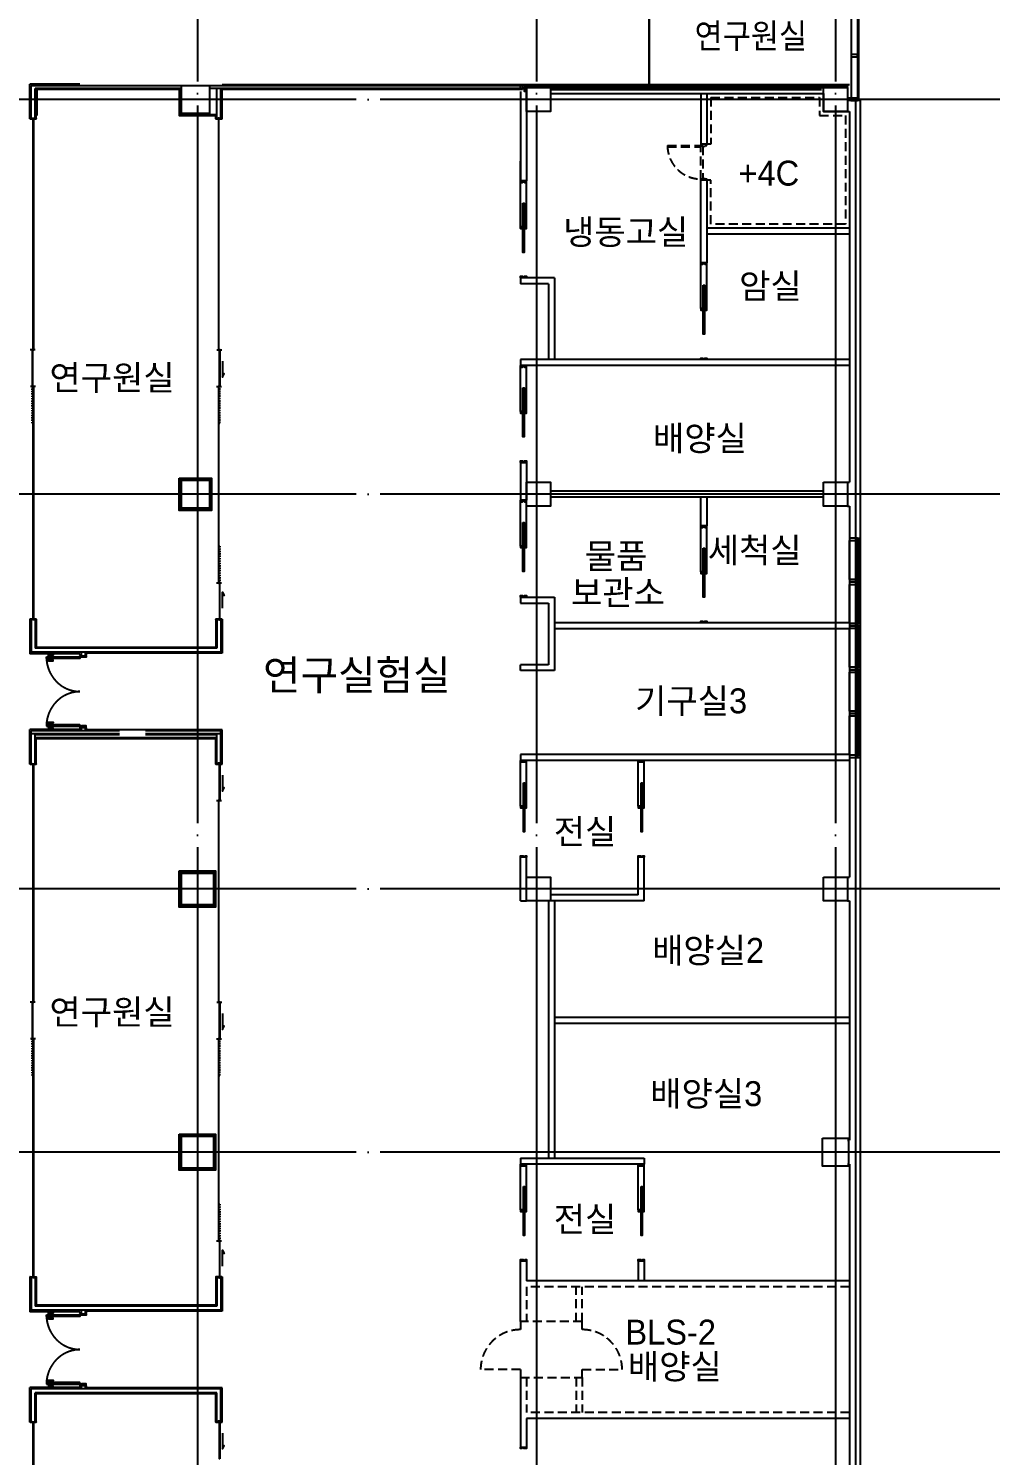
# Model space of a CAD drawing. Header units: metres. Extents: x 630750 to 860239, y 578133 to 726633.
# Drawn here: x 750270 to 774389, y 635205 to 670988 of the extents above; entities that cross this region are included whole.
import ezdxf

# ---------------------------------------------------------------- set-up
doc = ezdxf.new("R2010")
doc.units = ezdxf.units.M
doc.header["$LTSCALE"] = 300
for name, pattern in [('CEN', [62, 60, -1, 0, -1]), ('DASHDOT', [25.4, 12.7, -6.35, 0, -6.35]), ('HID1', [0.375, 0.25, -0.125]), ('HIDDEN', [2, 1, -1]), ('업무시설_xr-base$0$CONTINOUS', [0])]:
    doc.linetypes.add(name, pattern=pattern)
for name, color, linetype in [('A-AL', 6, 'Continuous'), ('A-CEN-1', 1, 'Continuous'), ('A-CON', 2, 'Continuous'), ('A-DOR', 4, 'Continuous'), ('A-TXT', 3, 'Continuous'), ('A-WAL-DW', 7, 'Continuous'), ('A-WIN-GLASS', 4, 'Continuous'), ('exterior wall$0$A-WAL-DW', 7, 'Continuous'), ('INT', 117, 'Continuous'), ('KUK-DOOR', 4, 'Continuous'), ('KUK-DOOR-FRAME', 4, 'Continuous'), ('KUK-FUR-FIX', 6, 'Continuous'), ('KUK-WALL-DRYWALL', 4, 'Continuous'), ('KUK-WALL-FIN 1', 30, 'Continuous'), ('KUK-WINDOW', 4, 'Continuous'), ('특수설계 영역', 225, 'Continuous')]:
    doc.layers.add(name, color=color, linetype=linetype)
doc.layers.add('tel 1구', color=7, linetype='Continuous', lineweight=5, true_color=0x0074cb)
doc.styles.add('돋움', font='')
doc.styles.get('돋움').set_extended_font_data('Dotum')

# ---------------------------------------------------------------- blocks, each defined once
blk = doc.blocks.new('미닫이문1200')
at = {"layer": 'A-DOR'}
blk.add_line((1280, -150), (2390, -150), dxfattribs=at)
for points in [[(0, 0), (40, 0), (40, -65), (20, -65), (20, -115), (40, -115), (40, -150), (0, -150)], [(1280, 0), (1240, 0), (1240, -65), (1280, -65)], [(2430, 0), (2390, 0), (2390, 0), (2390, 0), (2390, 0), (2390, 0), (2390, -150), (2430, -150)], [(1870, -75), (1870, -105), (640, -105), (640, -75)], [(1280, -115), (1240, -115), (1240, -150), (1280, -150)]]:
    blk.add_lwpolyline(points, close=True, dxfattribs=at)
at = {"layer": 'A-WAL-DW'}
blk.add_line((1280, 0), (2430, 0), dxfattribs=at)
blk = doc.blocks.new('asd')
at = {"layer": 'A-DOR'}
blk.add_line((2042906, -657886), (2042906, -656736), dxfattribs=at)
for points in [[(2042756, -656736), (2042756, -656776), (2042806, -656776), (2042806, -656756), (2042856, -656756), (2042856, -656776), (2042906, -656776), (2042906, -656736)], [(2042816, -657296), (2042846, -657296), (2042846, -658526), (2042816, -658526)], [(2042756, -657886), (2042756, -657926), (2042806, -657926), (2042806, -657886)], [(2042856, -657886), (2042856, -657926), (2042906, -657926), (2042906, -657886)], [(2042756, -659166), (2042756, -659126), (2042806, -659126), (2042806, -659146), (2042856, -659146), (2042856, -659126), (2042906, -659126), (2042906, -659166)]]:
    blk.add_lwpolyline(points, close=True, dxfattribs=at)
at = {"layer": 'A-WAL-DW', "color": 7}
blk.add_line((2042756, -657886), (2042756, -656736), dxfattribs=at)
blk = doc.blocks.new('nht')
at = {"layer": 'A-WIN-GLASS'}
for p, q in [((2171798, -435927, 0), (2171798, -435857, 0)), ((2172898, -435927, 0), (2171798, -435927, 0)), ((2172868, -435903, 0), (2171828, -435903, 0)), ((2171828, -435903, 0), (2171828, -435927, 0)), ((2172868, -435927, 0), (2171828, -435927, 0)), ((2172838, -436127, 0), (2171858, -436127, 0)), ((2172868, -435903, 0), (2172868, -435927, 0)), ((2172898, -435927, 0), (2172898, -435857, 0))]:
    blk.add_line(p, q, dxfattribs=at)
at = {"layer": 'A-WIN-GLASS', "elevation": 0}
for points in [[(2171798, -436127), (2171858, -436127), (2171858, -435927), (2171798, -435927)], [(2172838, -436127), (2172898, -436127), (2172898, -435927), (2172838, -435927)]]:
    blk.add_lwpolyline(points, close=True, dxfattribs=at)

msp = doc.modelspace()

# ---------------------------------------------------------------- linework, layer by layer
at = {"layer": 'A-AL', "ltscale": 3}
for q in [(771004.4, 669180.2, 0), (771124.4, 613140.2, 0)]:
    msp.add_line((771124.4, 669180.2, 0), q, dxfattribs=at)
at = {"layer": 'A-CEN-1', "linetype": 'CEN'}
for p, q in [((754504.4, 706258.8, 0), (754504.4, 599969.6, 0)), ((763004.4, 706258.8, 0), (763004.4, 599969.6, 0)), ((770504.4, 706258.8, 0), (770504.4, 599969.6, 0)), ((795684.4, 669210.2, 0), (657202.6, 669210.2, 0)), ((795684.4, 659310.2, 0), (657202.6, 659310.2, 0)), ((795684.4, 649410.2, 0), (657202.6, 649410.2, 0)), ((795684.4, 642810.2, 0), (744904.6, 642810.2, 0))]:
    msp.add_line(p, q, dxfattribs=at)
at = {"layer": 'A-CON', "elevation": 0}
for points in [[(754104.4, 669560.2), (754804.4, 669560.2), (754804.4, 668860.2), (754104.4, 668860.2)], [(762754.4, 669510.2), (763354.4, 669510.2), (763354.4, 668910.2), (762754.4, 668910.2)], [(770204.4, 669510.2), (770804.4, 669510.2), (770804.4, 668910.2), (770204.4, 668910.2)], [(762754.4, 659610.2), (763354.4, 659610.2), (763354.4, 659010.2), (762754.4, 659010.2)], [(770204.4, 659610.2), (770804.4, 659610.2), (770804.4, 659010.2), (770204.4, 659010.2)], [(762754.4, 649710.2), (763354.4, 649710.2), (763354.4, 649110.2), (762754.4, 649110.2)], [(770204.4, 649710.2), (770804.4, 649710.2), (770804.4, 649110.2), (770204.4, 649110.2)], [(770179.5, 643160.2), (770829.5, 643160.2), (770829.5, 642460.2), (770179.5, 642460.2)]]:
    msp.add_lwpolyline(points, close=True, dxfattribs=at)
at = {"layer": 'A-CON'}
for points in [[(754104.4, 669560.2), (754804.4, 669560.2), (754804.4, 668860.2), (754104.4, 668860.2)], [(754104.4, 659660.2), (754804.4, 659660.2), (754804.4, 658960.2), (754104.4, 658960.2)], [(754104.4, 649810.2), (754904.4, 649810.2), (754904.4, 649010.2), (754104.4, 649010.2)], [(754104.4, 643210.2), (754904.4, 643210.2), (754904.4, 642410.2), (754104.4, 642410.2)]]:
    msp.add_lwpolyline(points, close=True, dxfattribs=at)
at = {"layer": 'A-WAL-DW'}
for p, q in [((763354.4, 669510.2, 0), (770204.4, 669510.2, 0)), ((762604.4, 669410.2, 0), (762604.4, 667165.2, 0)), ((762754.4, 669410.2, 0), (762754.4, 667165.2, 0)), ((763354.4, 669360.2, 0), (770204.4, 669360.2, 0)), ((767129.4, 669360.2, 0), (767129.4, 668085.2, 0)), ((767279.4, 669360.2, 0), (767279.4, 668085.2, 0)), ((770204.4, 669360.2, 0), (770204.4, 668910.2, 0)), ((770898.4, 669240.2, 0), (770804.4, 669240.2, 0)), ((770804.4, 669240.2, 0), (770898.4, 669240.2, 0)), ((771004.4, 669180.2, 0), (770804.4, 669180.2, 0)), ((771004.4, 669180.2, 0), (771004.4, 613140.2, 0)), ((770204.4, 668910.2, 0), (770774.2, 668910.2, 0)), ((770774.2, 668910.2, 0), (770854.2, 668910.2, 0)), ((770804.4, 668910.2, 0), (770854.4, 668910.2, 0)), ((770854.4, 668910.2, 0), (770854.4, 659610.2, 0)), ((762604.4, 665975.2, 0), (762604.4, 667665.2, 0)), ((762604.4, 667165.2, 0), (762754.4, 667165.2, 0)), ((767129.4, 665115.2, 0), (767129.4, 667184.8, 0)), ((767279.4, 667184.8, 0), (767129.4, 667184.8, 0)), ((767279.4, 667185.2, 0), (767279.4, 665115.2, 0)), ((770854.4, 665985.2, 0), (767309.4, 665985.2, 0)), ((770854.4, 665835.2, 0), (767309.4, 665835.2, 0)), ((767129.4, 665115.2, 0), (767279.4, 665115.2, 0)), ((763454.4, 664735.2, 0), (762604.4, 664735.2, 0)), ((762604.4, 664735.2, 0), (762604.4, 664585.2, 0)), ((763304.4, 664585.2, 0), (762604.4, 664585.2, 0)), ((763304.4, 664585.2, 0), (763304.4, 662685.2, 0)), ((763454.4, 664735.2, 0), (763454.4, 662685.2, 0)), ((770854.4, 662685.2, 0), (762604.4, 662685.2, 0)), ((762604.4, 662685.2, 0), (762604.4, 662535.2, 0)), ((770854.4, 662535.2, 0), (762604.4, 662535.2, 0)), ((762604.4, 660105.2, 0), (762754.4, 660105.2, 0)), ((762604.4, 660105.2, 0), (762604.4, 659160.2, 0)), ((762754.4, 660105.2, 0), (762754.4, 659160.2, 0)), ((770804.4, 659610.2, 0), (770854.4, 659610.2, 0)), ((762604.4, 659160.2, 0), (762754.4, 659160.2, 0)), ((770204.4, 659385.2, 0), (763354.4, 659385.2, 0)), ((770204.4, 659235.2, 0), (763354.4, 659235.2, 0)), ((767129.4, 658515.2, 0), (767129.4, 659235.2, 0)), ((767279.4, 659235.2, 0), (767279.4, 658515.2, 0)), ((770804.4, 659010.2, 0), (770854.4, 659010.2, 0)), ((770854.4, 659010.2, 0), (770854.4, 649710.2, 0)), ((767129.4, 658515.2, 0), (767279.4, 658515.2, 0)), ((762604.4, 656730.2, 0), (763454.4, 656730.2, 0)), ((762604.4, 656730.2, 0), (762604.4, 656580.2, 0)), ((763454.4, 656730.2, 0), (763454.4, 654885.2, 0)), ((762604.4, 656580.2, 0), (763304.4, 656580.2, 0)), ((763304.4, 656580.2, 0), (763304.4, 655035.2, 0)), ((770854.4, 656085.2, 0), (763454.4, 656085.2, 0)), ((770854.4, 655935.2, 0), (763454.4, 655935.2, 0)), ((763304.4, 655035.2, 0), (762604.4, 655035.2, 0)), ((762604.4, 654885.2, 0), (762604.4, 655035.2, 0)), ((763454.4, 654885.2, 0), (762604.4, 654885.2, 0)), ((770854.4, 652785.2, 0), (762604.4, 652785.2, 0)), ((770854.4, 652635.2, 0), (762604.4, 652635.2, 0)), ((762604.4, 649110.3, 0), (762604.4, 650205.2, 0)), ((762754.4, 649110.2, 0), (762754.4, 650205.2, 0)), ((765554.4, 649260.2, 0), (765554.4, 650205.2, 0)), ((765704.4, 649110.2, 0), (765704.4, 650205.2, 0)), ((770804.4, 649710.2, 0), (770854.4, 649710.2, 0)), ((765554.4, 649260.2, 0), (763354.4, 649260.2, 0)), ((762604.4, 649110.3, 0), (762754.4, 649110.2, 0)), ((763304.4, 649110.2, 0), (763304.4, 642660.2, 0)), ((765704.4, 649110.2, 0), (763354.4, 649110.2, 0)), ((763454.4, 649110.2, 0), (763454.4, 642660.2, 0)), ((770804.4, 649110.2, 0), (770854.4, 649110.2, 0)), ((770854.4, 649110.2, 0), (770854.4, 643110.2, 0)), ((770854.4, 646185.2, 0), (763454.4, 646185.2, 0)), ((770854.4, 646035.2, 0), (763454.4, 646035.2, 0)), ((770804.4, 643110.2, 0), (770854.4, 643110.2, 0)), ((762604.4, 642660.2, 0), (765704.4, 642660.2, 0)), ((762604.4, 642660.2, 0), (762604.4, 642510.2, 0)), ((765704.4, 642510.2, 0), (762604.4, 642510.2, 0)), ((765704.4, 642660.2, 0), (765704.4, 642510.2, 0)), ((770804.4, 642510.2, 0), (770854.4, 642510.2, 0)), ((770854.4, 642510.2, 0), (770854.4, 633210.2, 0)), ((762604.4, 638560.2, 0), (762604.4, 640080.2, 0)), ((762754.4, 640080.2, 0), (762754.4, 639585.2, 0)), ((765554.4, 640080.2, 0), (765554.4, 639585.2, 0)), ((765704.4, 640080.2, 0), (765704.4, 639585.2, 0)), ((770854.4, 639585.2, 0), (762754.4, 639585.2, 0)), ((762604.4, 637160.2, 0), (762604.4, 635415.2, 0)), ((770854.4, 636135.2, 0), (762754.4, 636135.2, 0)), ((762754.4, 636135.2, 0), (762754.4, 635415.2, 0))]:
    msp.add_line(p, q, dxfattribs=at)
at = {"layer": 'A-WAL-DW', "elevation": 0}
msp.add_lwpolyline([(762604.4, 652785.2), (762604.4, 652635.2)], dxfattribs=at)
at = {"layer": 'A-WIN-GLASS', "color": 9}
msp.add_line((770898.4, 692204.2, 0), (770898.4, 669240.2, 0), dxfattribs=at)
at = {"layer": 'A-WIN-GLASS'}
for p, q in [((771054.4, 692360.2, 0), (771054.4, 669210.2, 0)), ((771078.4, 692384.2, 0), (771078.4, 669210.2, 0)), ((771054.4, 669210.2, 0), (771078.4, 669210.2, 0))]:
    msp.add_line(p, q, dxfattribs=at)
at = {"layer": 'A-WIN-GLASS', "elevation": 0}
for points in [[(770898.4, 670340.2), (770898.4, 670280.2), (771054.4, 670280.2), (771054.4, 670340.2)], [(770898.4, 669240.2), (770898.4, 669180.2), (771054.4, 669180.2), (771054.4, 669240.2)]]:
    msp.add_lwpolyline(points, close=True, dxfattribs=at)
at = {"layer": 'exterior wall$0$A-WAL-DW'}
msp.add_line((770884.4, 669180.2, 0), (771034.4, 669180.2, 0), dxfattribs=at)
at = {"layer": 'INT', "linetype": 'HID1', "ltscale": 3, "elevation": 0}
msp.add_lwpolyline([(762654.4, 669560.2), (762654.4, 669460.2), (762604.4, 669460.2), (762604.4, 669560.2)], close=True, dxfattribs=at)
at = {"layer": 'INT', "elevation": 0}
msp.add_lwpolyline([(762754.4, 669510.2), (762754.4, 669410.2), (762704.4, 669410.2), (762704.4, 669510.2)], close=True, dxfattribs=at)
at = {"layer": 'KUK-DOOR', "color": 1, "ltscale": 30, "elevation": 0}
for points in [[(755130.2, 662646.6), (755130.2, 662247.1), (755176, 662329.1), (755130.2, 662329.1)], [(755130.2, 656453.8), (755130.2, 656853.4), (755176, 656771.3), (755130.2, 656771.3)], [(755130.2, 652266.7), (755130.2, 651867.1), (755176, 651949.1), (755130.2, 651949.1)], [(755130.2, 646286.7), (755130.2, 645887.1), (755176, 645969.1), (755130.2, 645969.1)], [(755130.2, 639953.8), (755130.2, 640353.4), (755176, 640271.3), (755130.2, 640271.3)], [(755130.2, 635766.7), (755130.2, 635367.1), (755176, 635449.1), (755130.2, 635449.1)]]:
    msp.add_lwpolyline(points, dxfattribs=at)
at = {"layer": 'KUK-DOOR', "color": 5, "linetype": 'HIDDEN', "ltscale": 0.1, "elevation": 0}
for points in [[(750364.4, 662030.2), (750374.4, 662030.2), (750374.4, 661090.2), (750364.4, 661090.2)], [(750364.4, 645670.2), (750374.4, 645670.2), (750374.4, 644730.2), (750364.4, 644730.2)]]:
    msp.add_lwpolyline(points, close=True, dxfattribs=at)
at = {"layer": 'KUK-DOOR', "color": 5, "linetype": 'HIDDEN', "ltscale": 0.1}
for points in [[(755064.4, 662030.2), (755054.4, 662030.2), (755054.4, 661090.2), (755064.4, 661090.2)], [(755064.4, 657070.2), (755054.4, 657070.2), (755054.4, 658010.2), (755064.4, 658010.2)], [(755064.4, 645670.2), (755054.4, 645670.2), (755054.4, 644730.2), (755064.4, 644730.2)], [(755064.4, 640570.2), (755054.4, 640570.2), (755054.4, 641510.2), (755064.4, 641510.2)]]:
    msp.add_lwpolyline(points, close=True, dxfattribs=at)
at = {"layer": 'KUK-DOOR'}
for points in [[(750719.4, 655230.2), (751554.4, 655230.2), (751554.4, 655190.2), (750719.4, 655190.2)], [(750719.4, 653490.2), (751554.4, 653490.2), (751554.4, 653530.2), (750719.4, 653530.2)], [(750719.4, 638730.2), (751554.4, 638730.2), (751554.4, 638690.2), (750719.4, 638690.2)], [(750719.4, 636990.2), (751554.4, 636990.2), (751554.4, 637030.2), (750719.4, 637030.2)]]:
    msp.add_lwpolyline(points, close=True, dxfattribs=at)
at = {"layer": 'KUK-DOOR', "color": 251, "elevation": -9848.1}
for points in [[(750756.9, 655230.2), (750756.9, 655240.2), (750769.4, 655240.2), (750769.4, 655288.2, -0.4660446), (750773, 655291.2), (750884.9, 655291.2, -0.4142136), (750886.9, 655289.2), (750886.9, 655275.2, -0.4142136), (750884.9, 655273.2), (750792.4, 655271.2, 0.4270096), (750789.4, 655268), (750789.4, 655240.2), (750801.9, 655240.2), (750801.9, 655230.2), (750756.9, 655230.2), (750756.9, 655240.2), (750789.4, 655240.2)], [(750756.9, 655190.2), (750756.9, 655180.2), (750769.4, 655180.2), (750769.4, 655132.2, 0.4660446), (750773, 655129.2), (750884.9, 655129.2, 0.4142136), (750886.9, 655131.2), (750886.9, 655145.3, 0.4142136), (750884.9, 655147.3), (750792.4, 655149.2, -0.4270096), (750789.4, 655152.5), (750789.4, 655180.2), (750801.9, 655180.2), (750801.9, 655190.2), (750756.9, 655190.2), (750756.9, 655180.2), (750789.4, 655180.2)], [(750756.9, 653530.2), (750756.9, 653540.2), (750769.4, 653540.2), (750769.4, 653588.2, -0.4660446), (750773, 653591.2), (750884.9, 653591.2, -0.4142136), (750886.9, 653589.2), (750886.9, 653575.2, -0.4142136), (750884.9, 653573.2), (750792.4, 653571.2, 0.4270096), (750789.4, 653568), (750789.4, 653540.2), (750801.9, 653540.2), (750801.9, 653530.2), (750756.9, 653530.2), (750756.9, 653540.2), (750789.4, 653540.2)], [(750756.9, 653490.2), (750756.9, 653480.2), (750769.4, 653480.2), (750769.4, 653432.2, 0.4660446), (750773, 653429.2), (750884.9, 653429.2, 0.4142136), (750886.9, 653431.2), (750886.9, 653445.3, 0.4142136), (750884.9, 653447.3), (750792.4, 653449.2, -0.4270096), (750789.4, 653452.5), (750789.4, 653480.2), (750801.9, 653480.2), (750801.9, 653490.2), (750756.9, 653490.2), (750756.9, 653480.2), (750789.4, 653480.2)], [(750756.9, 638730.2), (750756.9, 638740.2), (750769.4, 638740.2), (750769.4, 638788.2, -0.4660446), (750773, 638791.2), (750884.9, 638791.2, -0.4142136), (750886.9, 638789.2), (750886.9, 638775.2, -0.4142136), (750884.9, 638773.2), (750792.4, 638771.2, 0.4270096), (750789.4, 638768), (750789.4, 638740.2), (750801.9, 638740.2), (750801.9, 638730.2), (750756.9, 638730.2), (750756.9, 638740.2), (750789.4, 638740.2)], [(750756.9, 638690.2), (750756.9, 638680.2), (750769.4, 638680.2), (750769.4, 638632.2, 0.4660446), (750773, 638629.2), (750884.9, 638629.2, 0.4142136), (750886.9, 638631.2), (750886.9, 638645.3, 0.4142136), (750884.9, 638647.3), (750792.4, 638649.2, -0.4270096), (750789.4, 638652.5), (750789.4, 638680.2), (750801.9, 638680.2), (750801.9, 638690.2), (750756.9, 638690.2), (750756.9, 638680.2), (750789.4, 638680.2)], [(750756.9, 637030.2), (750756.9, 637040.2), (750769.4, 637040.2), (750769.4, 637088.2, -0.4660446), (750773, 637091.2), (750884.9, 637091.2, -0.4142136), (750886.9, 637089.2), (750886.9, 637075.2, -0.4142136), (750884.9, 637073.2), (750792.4, 637071.2, 0.4270096), (750789.4, 637068), (750789.4, 637040.2), (750801.9, 637040.2), (750801.9, 637030.2), (750756.9, 637030.2), (750756.9, 637040.2), (750789.4, 637040.2)], [(750756.9, 636990.2), (750756.9, 636980.2), (750769.4, 636980.2), (750769.4, 636932.2, 0.4660446), (750773, 636929.2), (750884.9, 636929.2, 0.4142136), (750886.9, 636931.2), (750886.9, 636945.3, 0.4142136), (750884.9, 636947.3), (750792.4, 636949.2, -0.4270096), (750789.4, 636952.5), (750789.4, 636980.2), (750801.9, 636980.2), (750801.9, 636990.2), (750756.9, 636990.2), (750756.9, 636980.2), (750789.4, 636980.2)]]:
    msp.add_lwpolyline(points, format="xyb", dxfattribs=at)
at = {"layer": 'KUK-DOOR', "color": 1, "linetype": 'DASHDOT'}
for centre, start, end in [((751577.7, 655218.7), 181.90038, 268.44376), ((751577.7, 653501.8), 91.55624, 178.09962), ((751577.7, 638718.7), 181.90038, 268.44376), ((751577.7, 637001.8), 91.55624, 178.09962)]:
    msp.add_arc(centre, 858.8, start, end, dxfattribs=at)
at = {"layer": 'KUK-DOOR-FRAME'}
for points in [[(751554.4, 655260.2), (751714.4, 655260.2), (751714.4, 655220.2), (751596.4, 655220.2), (751596.4, 655230.2), (751554.4, 655230.2), (751554.4, 655260.2)], [(751554.4, 653460.2), (751714.4, 653460.2), (751714.4, 653500.2), (751596.4, 653500.2), (751596.4, 653490.2), (751554.4, 653490.2), (751554.4, 653460.2)], [(751554.4, 638760.2), (751714.4, 638760.2), (751714.4, 638720.2), (751596.4, 638720.2), (751596.4, 638730.2), (751554.4, 638730.2), (751554.4, 638760.2)], [(751554.4, 636960.2), (751714.4, 636960.2), (751714.4, 637000.2), (751596.4, 637000.2), (751596.4, 636990.2), (751554.4, 636990.2), (751554.4, 636960.2)]]:
    msp.add_lwpolyline(points, dxfattribs=at)
at = {"layer": 'KUK-WALL-DRYWALL'}
for p, q in [((750339.4, 669560.2, 0), (755089.4, 669560.2)), ((750339.4, 668726.8, 0), (750339.4, 669560.2, 0)), ((755089.4, 669560.2), (770829.4, 669560.2)), ((755089.4, 669560.2), (770829.4, 669560.2)), ((754104.4, 669485.2, 0), (750439.4, 669485.2)), ((750439.4, 668726.8, 0), (750439.4, 669485.2)), ((762654.4, 669485.2), (754804.4, 669485.2)), ((762654.4, 669485.2), (754804.4, 669485.2)), ((754989.4, 668726.8), (754989.4, 669485.2, 0)), ((755089.4, 668726.8), (755089.4, 669485.2, 0)), ((763354.4, 669485.2), (770154.4, 669485.2)), ((763354.4, 669485.2), (770154.4, 669485.2)), ((750339.4, 656178.6), (750339.4, 655345.2)), ((750439.4, 656178.6), (750439.4, 655445.2)), ((754989.4, 656178.6), (754989.4, 655445.2)), ((755089.4, 656178.6), (755089.4, 655345.2)), ((755089.4, 655345.2), (750339.4, 655345.2)), ((754989.4, 655445.2, 0), (750439.4, 655445.2)), ((751589.4, 655345.2), (751589.4, 655260.2)), ((751689.4, 655345.2), (751689.4, 655260.2)), ((751589.4, 653460.2), (751589.4, 653375.2)), ((751689.4, 653460.2), (751689.4, 653375.2)), ((750339.4, 652541.8), (750339.4, 653375.2)), ((752554.4, 653375.2), (750339.4, 653375.2)), ((752554.4, 653300.2), (750339.4, 653300.2)), ((750439.4, 652541.8), (750439.4, 653300.2)), ((752554.4, 653275.2, 0), (750439.4, 653275.2, 0)), ((754989.4, 653200.2, 0), (750439.4, 653200.2, 0)), ((755089.4, 653375.2), (753204.4, 653375.2)), ((755089.4, 653300.2), (753204.4, 653300.2)), ((754989.4, 653275.2, 0), (753204.4, 653275.2, 0)), ((754989.4, 652541.8), (754989.4, 653300.2)), ((755089.4, 652541.8), (755089.4, 653375.2)), ((750339.4, 639678.6), (750339.4, 638845.2)), ((750439.4, 639678.6), (750439.4, 638945.2)), ((754989.4, 639678.6), (754989.4, 638945.2)), ((755089.4, 639678.6), (755089.4, 638845.2)), ((755089.4, 638845.2), (750339.4, 638845.2)), ((754989.4, 638945.2, 0), (750439.4, 638945.2)), ((751589.4, 638845.2), (751589.4, 638760.2)), ((751689.4, 638845.2), (751689.4, 638760.2)), ((751589.4, 636960.2), (751589.4, 636875.2)), ((751689.4, 636960.2), (751689.4, 636875.2)), ((750339.4, 636041.8), (750339.4, 636875.2)), ((755089.4, 636875.2), (750339.4, 636875.2)), ((750439.4, 636041.8), (750439.4, 636775.2)), ((754989.4, 636775.2, 0), (750439.4, 636775.2)), ((754989.4, 636041.8), (754989.4, 636775.2)), ((755089.4, 636041.8), (755089.4, 636875.2))]:
    msp.add_line(p, q, dxfattribs=at)
at = {"layer": 'KUK-WALL-DRYWALL', "elevation": 0}
msp.add_lwpolyline([(754074.4, 669485.2), (754074.4, 668830.2), (754989.4, 668830.2)], dxfattribs=at)
at = {"layer": 'KUK-WALL-DRYWALL'}
for points in [[(754074.4, 659690.2), (754834.4, 659690.2), (754834.4, 658930.2), (754074.4, 658930.2)], [(754074.4, 649840.2), (754934.4, 649840.2), (754934.4, 648980.2), (754074.4, 648980.2)], [(754074.4, 643240.2), (754934.4, 643240.2), (754934.4, 642380.2), (754074.4, 642380.2)]]:
    msp.add_lwpolyline(points, close=True, dxfattribs=at)
at = {"layer": 'KUK-WALL-FIN 1', "color": 8}
for p, q in [((765825.4, 671340.2, 1192.4), (765825.4, 669580.2, 3419.7)), ((765833.4, 671340.2, -888.5), (765833.4, 669580.2, 3421.4))]:
    msp.add_line(p, q, dxfattribs=at)
at = {"layer": 'KUK-WALL-FIN 1'}
for p, q in [((750304.4, 668725.2, 0), (750304.4, 669595.2, 0)), ((751554.4, 669595.2, 0), (750304.4, 669595.2)), ((755124.4, 669585.2), (770854.4, 669585.2)), ((755124.4, 669585.2), (770854.4, 669585.2)), ((754049.4, 669460.2, 0), (750464.4, 669460.2)), ((750464.4, 668735.2, 0), (750464.4, 669460.2)), ((750489.4, 668810.2, 0), (750489.4, 669435.2)), ((762654.4, 669460.2), (755124.4, 669460.2)), ((755124.4, 668725.2), (755124.4, 669460.2)), ((762654.4, 669460.2), (755124.4, 669460.2)), ((763354.4, 669460.2), (770154.4, 669460.2)), ((763354.4, 669460.2), (770154.4, 669460.2)), ((754964.4, 668735.2), (754964.4, 668830.2)), ((750314.4, 668725.2, 0), (750304.4, 668725.2, 0)), ((755114.4, 668725.2), (755124.4, 668725.2)), ((750304.4, 656180.2), (750304.4, 655310.2)), ((750314.4, 656180.2), (750304.4, 656180.2)), ((750464.4, 656170.2), (750464.4, 655470.2)), ((754964.4, 656170.2), (754964.4, 655470.2)), ((755114.4, 656180.2), (755124.4, 656180.2)), ((755124.4, 656180.2), (755124.4, 655320.2)), ((751554.4, 655310.2), (750304.4, 655310.2)), ((754964.4, 655470.2, 0), (750464.4, 655470.2)), ((751554.4, 655310.2), (751554.4, 655270.2)), ((755124.4, 655320.2, 0), (751714.4, 655320.2, 0)), ((751714.4, 655320.2), (751714.4, 655270.2)), ((750304.4, 652540.2), (750304.4, 653410.2)), ((751554.4, 653410.2), (750304.4, 653410.2)), ((751554.4, 653450.2), (751554.4, 653410.2)), ((751714.4, 653450.2), (751714.4, 653400.2)), ((750464.4, 652550.2), (750464.4, 653175.2, 0)), ((754964.4, 653175.2, 0), (750464.4, 653175.2, 0)), ((755124.4, 653400.2, 0), (751714.4, 653400.2, 0)), ((754964.4, 652550.2), (754964.4, 653175.2, 0)), ((755124.4, 652540.2), (755124.4, 653400.2)), ((750314.4, 652540.2), (750304.4, 652540.2)), ((755114.4, 652540.2), (755124.4, 652540.2)), ((750304.4, 639680.2), (750304.4, 638810.2)), ((750314.4, 639680.2), (750304.4, 639680.2)), ((750464.4, 639670.2), (750464.4, 638970.2)), ((754964.4, 639670.2), (754964.4, 638970.2)), ((755114.4, 639680.2), (755124.4, 639680.2)), ((755124.4, 639680.2), (755124.4, 638820.2)), ((751554.4, 638810.2), (750304.4, 638810.2)), ((754964.4, 638970.2, 0), (750464.4, 638970.2)), ((754964.4, 638951, 0), (750464.4, 638951)), ((751554.4, 638810.2), (751554.4, 638770.2)), ((751714.4, 638820.2), (751714.4, 638770.2)), ((755124.4, 638820.2, 0), (751714.4, 638820.2, 0)), ((751554.4, 636950.2), (751554.4, 636910.2)), ((751714.4, 636950.2), (751714.4, 636900.2)), ((750304.4, 636040.2), (750304.4, 636910.2)), ((751554.4, 636910.2), (750304.4, 636910.2)), ((750464.4, 636050.2), (750464.4, 636750.2)), ((754964.4, 636750.2, 0), (750464.4, 636750.2)), ((755124.4, 636900.2, 0), (751714.4, 636900.2, 0)), ((754964.4, 636050.2), (754964.4, 636750.2)), ((755124.4, 636040.2), (755124.4, 636900.2)), ((750314.4, 636040.2), (750304.4, 636040.2)), ((755114.4, 636040.2), (755124.4, 636040.2))]:
    msp.add_line(p, q, dxfattribs=at)
at = {"layer": 'KUK-WALL-FIN 1', "color": 4}
msp.add_lwpolyline([(765824.4, 671339.2), (765824.4, 669581.2), (765825.4, 669580.2), (765833.4, 669580.2), (765834.4, 669581.2), (765834.4, 671339.2), (765833.4, 671340.2), (765825.4, 671340.2), (765824.4, 671339.2)], dxfattribs=at)
at = {"layer": 'KUK-WALL-FIN 1', "elevation": 0}
msp.add_lwpolyline([(754049.4, 669485.2), (754049.4, 668805.2), (754964.4, 668805.2)], dxfattribs=at)
at = {"layer": 'KUK-WALL-FIN 1', "color": 3, "elevation": 0}
for points in [[(750337.8, 668760.2), (750337.8, 668735.2), (750314.4, 668735.2), (750314.4, 668725.2), (750379.4, 668725.2)], [(750377.8, 668726.8), (750316, 668726.8), (750316, 668733.6), (750339.4, 668733.6), (750339.4, 668760.2), (750337.8, 668760.2)], [(750377.8, 668726.8), (750377.8, 668736.8), (750401, 668736.8), (750401, 668726.8)], [(750379.4, 668725.2), (750379.4, 668735.2), (750399.4, 668735.2), (750399.4, 668725.2)], [(750399.4, 668725.2), (750464.4, 668725.2), (750464.4, 668735.2), (750441, 668735.2), (750441, 668760.2), (750439.4, 668760.2), (750439.4, 668733.6), (750462.8, 668733.6), (750462.8, 668726.8), (750401, 668726.8)]]:
    msp.add_lwpolyline(points, dxfattribs=at)
at = {"layer": 'KUK-WALL-FIN 1', "color": 3}
for points in [[(755029.4, 668725.2), (754964.4, 668725.2), (754964.4, 668735.2), (754987.8, 668735.2), (754987.8, 668760.2), (754989.4, 668760.2), (754989.4, 668733.6), (754966, 668733.6), (754966, 668726.8), (755027.8, 668726.8)], [(755051, 668726.8), (755051, 668736.8), (755027.8, 668736.8), (755027.8, 668726.8)], [(755049.4, 668725.2), (755049.4, 668735.2), (755029.4, 668735.2), (755029.4, 668725.2)], [(755091, 668760.2), (755091, 668735.2), (755114.4, 668735.2), (755114.4, 668725.2), (755049.4, 668725.2)], [(755051, 668726.8), (755112.8, 668726.8), (755112.8, 668733.6), (755089.4, 668733.6), (755089.4, 668760.2), (755091, 668760.2)], [(750337.8, 656145.2), (750337.8, 656170.2), (750314.4, 656170.2), (750314.4, 656180.2), (750379.4, 656180.2)], [(750377.8, 656178.6), (750316, 656178.6), (750316, 656171.8), (750339.4, 656171.8), (750339.4, 656145.2), (750337.8, 656145.2)], [(750377.8, 656178.6), (750377.8, 656168.6), (750401, 656168.6), (750401, 656178.6)], [(750379.4, 656180.2), (750379.4, 656170.2), (750399.4, 656170.2), (750399.4, 656180.2)], [(750399.4, 656180.2), (750464.4, 656180.2), (750464.4, 656170.2), (750441, 656170.2), (750441, 656145.2), (750439.4, 656145.2), (750439.4, 656171.8), (750462.8, 656171.8), (750462.8, 656178.6), (750401, 656178.6)], [(755029.4, 656180.2), (754964.4, 656180.2), (754964.4, 656170.2), (754987.8, 656170.2), (754987.8, 656145.2), (754989.4, 656145.2), (754989.4, 656171.8), (754966, 656171.8), (754966, 656178.6), (755027.8, 656178.6)], [(755071, 656178.6), (755071, 656158.6), (755027.8, 656158.6), (755027.8, 656178.6)], [(755069.4, 656180.2), (755069.4, 656160.2), (755029.4, 656160.2), (755029.4, 656180.2)], [(755091, 656145.2), (755091, 656170.2), (755114.4, 656170.2), (755114.4, 656180.2), (755069.4, 656180.2)], [(755071, 656178.6), (755112.8, 656178.6), (755112.8, 656171.8), (755089.4, 656171.8), (755089.4, 656145.2), (755091, 656145.2)], [(750337.8, 652575.2), (750337.8, 652550.2), (750314.4, 652550.2), (750314.4, 652540.2), (750379.4, 652540.2)], [(750377.8, 652541.8), (750316, 652541.8), (750316, 652548.6), (750339.4, 652548.6), (750339.4, 652575.2), (750337.8, 652575.2)], [(750377.8, 652541.8), (750377.8, 652551.8), (750401, 652551.8), (750401, 652541.8)], [(750379.4, 652540.2), (750379.4, 652550.2), (750399.4, 652550.2), (750399.4, 652540.2)], [(750399.4, 652540.2), (750464.4, 652540.2), (750464.4, 652550.2), (750441, 652550.2), (750441, 652575.2), (750439.4, 652575.2), (750439.4, 652548.6), (750462.8, 652548.6), (750462.8, 652541.8), (750401, 652541.8)], [(755029.4, 652540.2), (754964.4, 652540.2), (754964.4, 652550.2), (754987.8, 652550.2), (754987.8, 652575.2), (754989.4, 652575.2), (754989.4, 652548.6), (754966, 652548.6), (754966, 652541.8), (755027.8, 652541.8)], [(755071, 652541.8), (755071, 652561.8), (755027.8, 652561.8), (755027.8, 652541.8)], [(755069.4, 652540.2), (755069.4, 652560.2), (755029.4, 652560.2), (755029.4, 652540.2)], [(755091, 652575.2), (755091, 652550.2), (755114.4, 652550.2), (755114.4, 652540.2), (755069.4, 652540.2)], [(755071, 652541.8), (755112.8, 652541.8), (755112.8, 652548.6), (755089.4, 652548.6), (755089.4, 652575.2), (755091, 652575.2)], [(750337.8, 639645.2), (750337.8, 639670.2), (750314.4, 639670.2), (750314.4, 639680.2), (750379.4, 639680.2)], [(750377.8, 639678.6), (750316, 639678.6), (750316, 639671.8), (750339.4, 639671.8), (750339.4, 639645.2), (750337.8, 639645.2)], [(750377.8, 639678.6), (750377.8, 639668.6), (750401, 639668.6), (750401, 639678.6)], [(750379.4, 639680.2), (750379.4, 639670.2), (750399.4, 639670.2), (750399.4, 639680.2)], [(750399.4, 639680.2), (750464.4, 639680.2), (750464.4, 639670.2), (750441, 639670.2), (750441, 639645.2), (750439.4, 639645.2), (750439.4, 639671.8), (750462.8, 639671.8), (750462.8, 639678.6), (750401, 639678.6)], [(755029.4, 639680.2), (754964.4, 639680.2), (754964.4, 639670.2), (754987.8, 639670.2), (754987.8, 639645.2), (754989.4, 639645.2), (754989.4, 639671.8), (754966, 639671.8), (754966, 639678.6), (755027.8, 639678.6)], [(755071, 639678.6), (755071, 639658.6), (755027.8, 639658.6), (755027.8, 639678.6)], [(755069.4, 639680.2), (755069.4, 639660.2), (755029.4, 639660.2), (755029.4, 639680.2)], [(755091, 639645.2), (755091, 639670.2), (755114.4, 639670.2), (755114.4, 639680.2), (755069.4, 639680.2)], [(755071, 639678.6), (755112.8, 639678.6), (755112.8, 639671.8), (755089.4, 639671.8), (755089.4, 639645.2), (755091, 639645.2)], [(750337.8, 636075.2), (750337.8, 636050.2), (750314.4, 636050.2), (750314.4, 636040.2), (750379.4, 636040.2)], [(750377.8, 636041.8), (750316, 636041.8), (750316, 636048.6), (750339.4, 636048.6), (750339.4, 636075.2), (750337.8, 636075.2)], [(750377.8, 636041.8), (750377.8, 636051.8), (750401, 636051.8), (750401, 636041.8)], [(750379.4, 636040.2), (750379.4, 636050.2), (750399.4, 636050.2), (750399.4, 636040.2)], [(750399.4, 636040.2), (750464.4, 636040.2), (750464.4, 636050.2), (750441, 636050.2), (750441, 636075.2), (750439.4, 636075.2), (750439.4, 636048.6), (750462.8, 636048.6), (750462.8, 636041.8), (750401, 636041.8)], [(755029.4, 636040.2), (754964.4, 636040.2), (754964.4, 636050.2), (754987.8, 636050.2), (754987.8, 636075.2), (754989.4, 636075.2), (754989.4, 636048.6), (754966, 636048.6), (754966, 636041.8), (755027.8, 636041.8)], [(755071, 636041.8), (755071, 636061.8), (755027.8, 636061.8), (755027.8, 636041.8)], [(755069.4, 636040.2), (755069.4, 636060.2), (755029.4, 636060.2), (755029.4, 636040.2)], [(755091, 636075.2), (755091, 636050.2), (755114.4, 636050.2), (755114.4, 636040.2), (755069.4, 636040.2)], [(755071, 636041.8), (755112.8, 636041.8), (755112.8, 636048.6), (755089.4, 636048.6), (755089.4, 636075.2), (755091, 636075.2)]]:
    msp.add_lwpolyline(points, dxfattribs=at)
at = {"layer": 'KUK-WALL-FIN 1'}
for points in [[(754049.4, 659715.2), (754859.4, 659715.2), (754859.4, 658905.2), (754049.4, 658905.2)], [(754049.4, 649865.2), (754959.4, 649865.2), (754959.4, 648955.2), (754049.4, 648955.2)], [(754049.4, 643265.2), (754959.4, 643265.2), (754959.4, 642355.2), (754049.4, 642355.2)]]:
    msp.add_lwpolyline(points, close=True, dxfattribs=at)
at = {"layer": 'KUK-WALL-FIN 1', "linetype": '업무시설_xr-base$0$CONTINOUS'}
for points in [[(751554.4, 655270.2), (751564.4, 655270.2), (751564.4, 655260.2), (751554.4, 655260.2)], [(751714.4, 655270.2), (751704.4, 655270.2), (751704.4, 655260.2), (751714.4, 655260.2)], [(751554.4, 653460.2), (751564.4, 653460.2), (751564.4, 653450.2), (751554.4, 653450.2)], [(751714.4, 653460.2), (751704.4, 653460.2), (751704.4, 653450.2), (751714.4, 653450.2)], [(751554.4, 638770.2), (751564.4, 638770.2), (751564.4, 638760.2), (751554.4, 638760.2)], [(751714.4, 638770.2), (751704.4, 638770.2), (751704.4, 638760.2), (751714.4, 638760.2)], [(751554.4, 636960.2), (751564.4, 636960.2), (751564.4, 636950.2), (751554.4, 636950.2)], [(751714.4, 636960.2), (751704.4, 636960.2), (751704.4, 636950.2), (751714.4, 636950.2)]]:
    msp.add_lwpolyline(points, dxfattribs=at)
at = {"layer": 'KUK-WINDOW', "color": 1, "linetype": '업무시설_xr-base$0$CONTINOUS'}
for p, q in [((750434.8, 662930.2), (750311.2, 662930.2)), ((754994, 662930.2), (755117.6, 662930.2)), ((750444.8, 662010.2), (750321.2, 662010.2)), ((754984, 662010.2), (755107.6, 662010.2)), ((754984, 657090.2), (755107.6, 657090.2)), ((754984, 651630.2), (755107.6, 651630.2)), ((750434.8, 646570.2), (750311.2, 646570.2)), ((754994, 646570.2), (755117.6, 646570.2)), ((750444.8, 645650.2), (750321.2, 645650.2)), ((754984, 645650.2), (755107.6, 645650.2)), ((754984, 640590.2), (755107.6, 640590.2))]:
    msp.add_line(p, q, dxfattribs=at)
at = {"layer": 'KUK-WINDOW', "linetype": '업무시설_xr-base$0$CONTINOUS', "elevation": 0}
for points in [[(750384.4, 668735.2), (750394.4, 668735.2), (750394.4, 662920.2), (750384.4, 662920.2)], [(750364.4, 662000.2), (750374.4, 662000.2), (750374.4, 662940.2), (750364.4, 662940.2)], [(750384.4, 662020.2), (750394.4, 662020.2), (750394.4, 656170.2), (750384.4, 656170.2)], [(750384.4, 652550.2), (750394.4, 652550.2), (750394.4, 646560.2), (750384.4, 646560.2)], [(750364.4, 645640.2), (750374.4, 645640.2), (750374.4, 646580.2), (750364.4, 646580.2)], [(750384.4, 645660.2), (750394.4, 645660.2), (750394.4, 639670.2), (750384.4, 639670.2)], [(750384.4, 636050.2), (750394.4, 636050.2), (750394.4, 630260.2), (750384.4, 630260.2)]]:
    msp.add_lwpolyline(points, close=True, dxfattribs=at)
at = {"layer": 'KUK-WINDOW', "linetype": '업무시설_xr-base$0$CONTINOUS'}
for points in [[(755044.4, 668735.2), (755034.4, 668735.2), (755034.4, 662920.2), (755044.4, 662920.2)], [(755064.4, 662000.2), (755054.4, 662000.2), (755054.4, 662940.2), (755064.4, 662940.2)], [(755044.4, 662020.2), (755034.4, 662020.2), (755034.4, 657080.2), (755044.4, 657080.2)], [(755064.4, 657100.2), (755054.4, 657100.2), (755054.4, 656160.2), (755064.4, 656160.2)], [(755064.4, 651620.2), (755054.4, 651620.2), (755054.4, 652560.2), (755064.4, 652560.2)], [(755044.4, 651640.2), (755034.4, 651640.2), (755034.4, 646560.2), (755044.4, 646560.2)], [(755064.4, 645640.2), (755054.4, 645640.2), (755054.4, 646580.2), (755064.4, 646580.2)], [(755044.4, 645660.2), (755034.4, 645660.2), (755034.4, 640580.2), (755044.4, 640580.2)], [(755064.4, 640600.2), (755054.4, 640600.2), (755054.4, 639660.2), (755064.4, 639660.2)], [(755064.4, 635120.2), (755054.4, 635120.2), (755054.4, 636060.2), (755064.4, 636060.2)]]:
    msp.add_lwpolyline(points, close=True, dxfattribs=at)
at = {"layer": '특수설계 영역', "linetype": 'HID1', "ltscale": 3}
for p, q in [((767379.4, 669260.2, 0), (767379.4, 668085.2, 0)), ((767379.4, 669260.2, 0), (770104.4, 669260.2, 0)), ((770104.4, 669260.2, 0), (770104.4, 668810.2, 0)), ((770104.4, 668810.2, 0), (770754.2, 668810.2, 0)), ((770754.2, 668810.2, 0), (770754.2, 666085.2, 0)), ((767379.4, 668085.2, 0), (767129.4, 668085.2, 0)), ((766289.4, 668054.8, 0), (767129.4, 668054.8, 0)), ((766289.4, 668054.8, 0), (766289.4, 668024.9, 0)), ((766289.4, 668024.9, 0), (767129.4, 668024.9, 0)), ((767129.4, 668054.8, 0), (767129.4, 668024.9, 0)), ((767379.4, 667185.2, 0), (767279.4, 667185.2, 0)), ((767379.4, 666085.2, 0), (767379.4, 667185.2, 0)), ((770754.2, 666085.2, 0), (767409.4, 666085.2, 0)), ((762754.4, 639435.2, 0), (762754.4, 638560.2, 0)), ((770854.4, 639435.2, 0), (762754.4, 639435.2, 0)), ((764004.4, 638560.2, 0), (764004.4, 639435.2, 0)), ((764154.4, 638560.2, 0), (764154.4, 639435.2, 0)), ((762604.4, 637360.2, 0), (761604.4, 637360.2, 0)), ((764154.4, 637360.2, 0), (765154.4, 637360.2, 0)), ((762754.4, 637160.2, 0), (762754.4, 636285.2, 0)), ((764004.7, 637160.2, 0), (764004.7, 636285.2, 0)), ((764154.7, 637160.2, 0), (764154.7, 636285.2, 0)), ((770854.4, 636285.2, 0), (762754.4, 636285.2, 0))]:
    msp.add_line(p, q, dxfattribs=at)
at = {"layer": '특수설계 영역', "linetype": 'HID1', "ltscale": 3, "elevation": 0}
for points in [[(767279.4, 668084.8), (767129.4, 668084.8), (767129.4, 668054.8), (767174.4, 668054.8), (767174.4, 668039.8), (767234.4, 668039.8), (767234.4, 668054.8), (767279.4, 668054.8)], [(767279.4, 667184.8), (767129.4, 667184.8), (767129.4, 667214.8), (767174.4, 667214.8), (767174.4, 667229.8), (767234.4, 667229.8), (767234.4, 667214.8), (767279.4, 667214.8)]]:
    msp.add_lwpolyline(points, close=True, dxfattribs=at)
for points in [[(767129.4, 667214.8), (767129.4, 668054.8)], [(767174.4, 668039.8), (767174.4, 667229.8)], [(764154.4, 638360.2), (764154.4, 638560.2), (762604.4, 638560.2), (762604.4, 638360.2)], [(762604.4, 637360.2), (762604.4, 637160.2), (764154.4, 637160.2), (764154.4, 637360.2)]]:
    msp.add_lwpolyline(points, dxfattribs=at)
at = {"layer": '특수설계 영역', "linetype": 'HID1', "ltscale": 3}
for centre, radius, start, end in [((767129.4, 668054.8, 0), 840, 180, 270), ((762604.4, 637360.2, 0), 1000, 90, 180), ((764154.4, 637360.2, 0), 1000, 0, 90)]:
    msp.add_arc(centre, radius, start, end, dxfattribs=at)

# ---------------------------------------------------------------- block references
at = {"layer": 'A-WAL-DW', "rotation": 90}
for p in [(762604.4, 640080.2, 0), (765554.4, 640080.2, 0)]:
    msp.add_blockref('미닫이문1200', p, dxfattribs=at)
at = {"layer": 'KUK-FUR-FIX', "color": 30, "rotation": 270}
for p in [(1206981.8, 2830008, 0), (1206981.8, 2828908, 0), (1206981.8, 2827808, 0), (1206981.8, 2826708, 0), (1206981.8, 2825608, 0)]:
    msp.add_blockref('nht', p, dxfattribs=at)
at = {"layer": 'tel 1구'}
for p in [(-1280151.9, 1323901.4, 0), (-1275626.9, 1321851.4, 0), (-1280151.9, 1319271.4, 0), (-1280151.9, 1315896.4, 0), (-1275626.9, 1315251.4, 0)]:
    msp.add_blockref('asd', p, dxfattribs=at)
for p, rotation in [((762604.4, 650205.2, 0), 90), ((765554.4, 650205.2, 0), 90), ((762754.4, 635415.2, 0), 270)]:
    msp.add_blockref('미닫이문1200', p, dxfattribs=dict(at, rotation=rotation))

# ---------------------------------------------------------------- texts
at = {"layer": 'A-TXT', "color": 3, "style": '돋움', "width": 0.9}
msp.add_text('연구원실', height=625, rotation=0.00001, dxfattribs=at).set_placement((766968.9, 670488.9, 0))
at = {"layer": 'A-TXT', "color": 3, "style": '돋움'}
for s, height, p in [('+4C', 625, (768070.3, 667049.3, 0)), ('+4C', 625, (768070.3, 667049.3, 0)), ('냉동고실', 625, (763674.8, 665572.9, 0)), ('냉동고실', 625, (763674.8, 665572.9, 0)), ('암실', 625, (768087.4, 664218, 0)), ('암실', 625, (768087.4, 664218, 0)), ('연구원실', 625, (750795.5, 661919.7, 0)), ('연구원실', 625, (750795.5, 661919.7, 0)), ('배양실', 625, (765927.5, 660401.6, 0)), ('배양실', 625, (765927.5, 660401.6, 0)), ('물품', 625, (764216.4, 657446.4, 0)), ('물품', 625, (764216.4, 657446.4, 0)), ('세척실', 625, (767300.4, 657590.2, 0)), ('보관소', 625, (763872.9, 656528.6, 0)), ('보관소', 625, (763872.9, 656528.6, 0)), ('연구실험실', 750, (756149, 654401, 0)), ('기구실', 625, (765479.9, 653815.4, 0)), ('기구실3', 625, (765479.9, 653815.4, 0)), ('전실', 625, (763439.9, 650535.4, 0)), ('배양실', 625, (765905.2, 647557.8, 0)), ('배양실2', 625, (765905.2, 647557.8, 0)), ('연구원실', 625, (750795.5, 646011.4, 0)), ('배양실', 625, (765859, 643965.3, 0)), ('배양실3', 625, (765859, 643965.3, 0)), ('전실', 625, (763439.9, 640815.4, 0)), ('BLS-2', 625, (765234.6, 637985.4, 0)), ('BLS-2', 625, (765234.6, 637985.4, 0)), ('배양실', 625, (765298.5, 637122.1, 0)), ('배양실', 625, (765298.5, 637122.1, 0))]:
    msp.add_text(s, height=height, rotation=0.00001, dxfattribs=at).set_placement(p)

doc.saveas('drawing.dxf')
